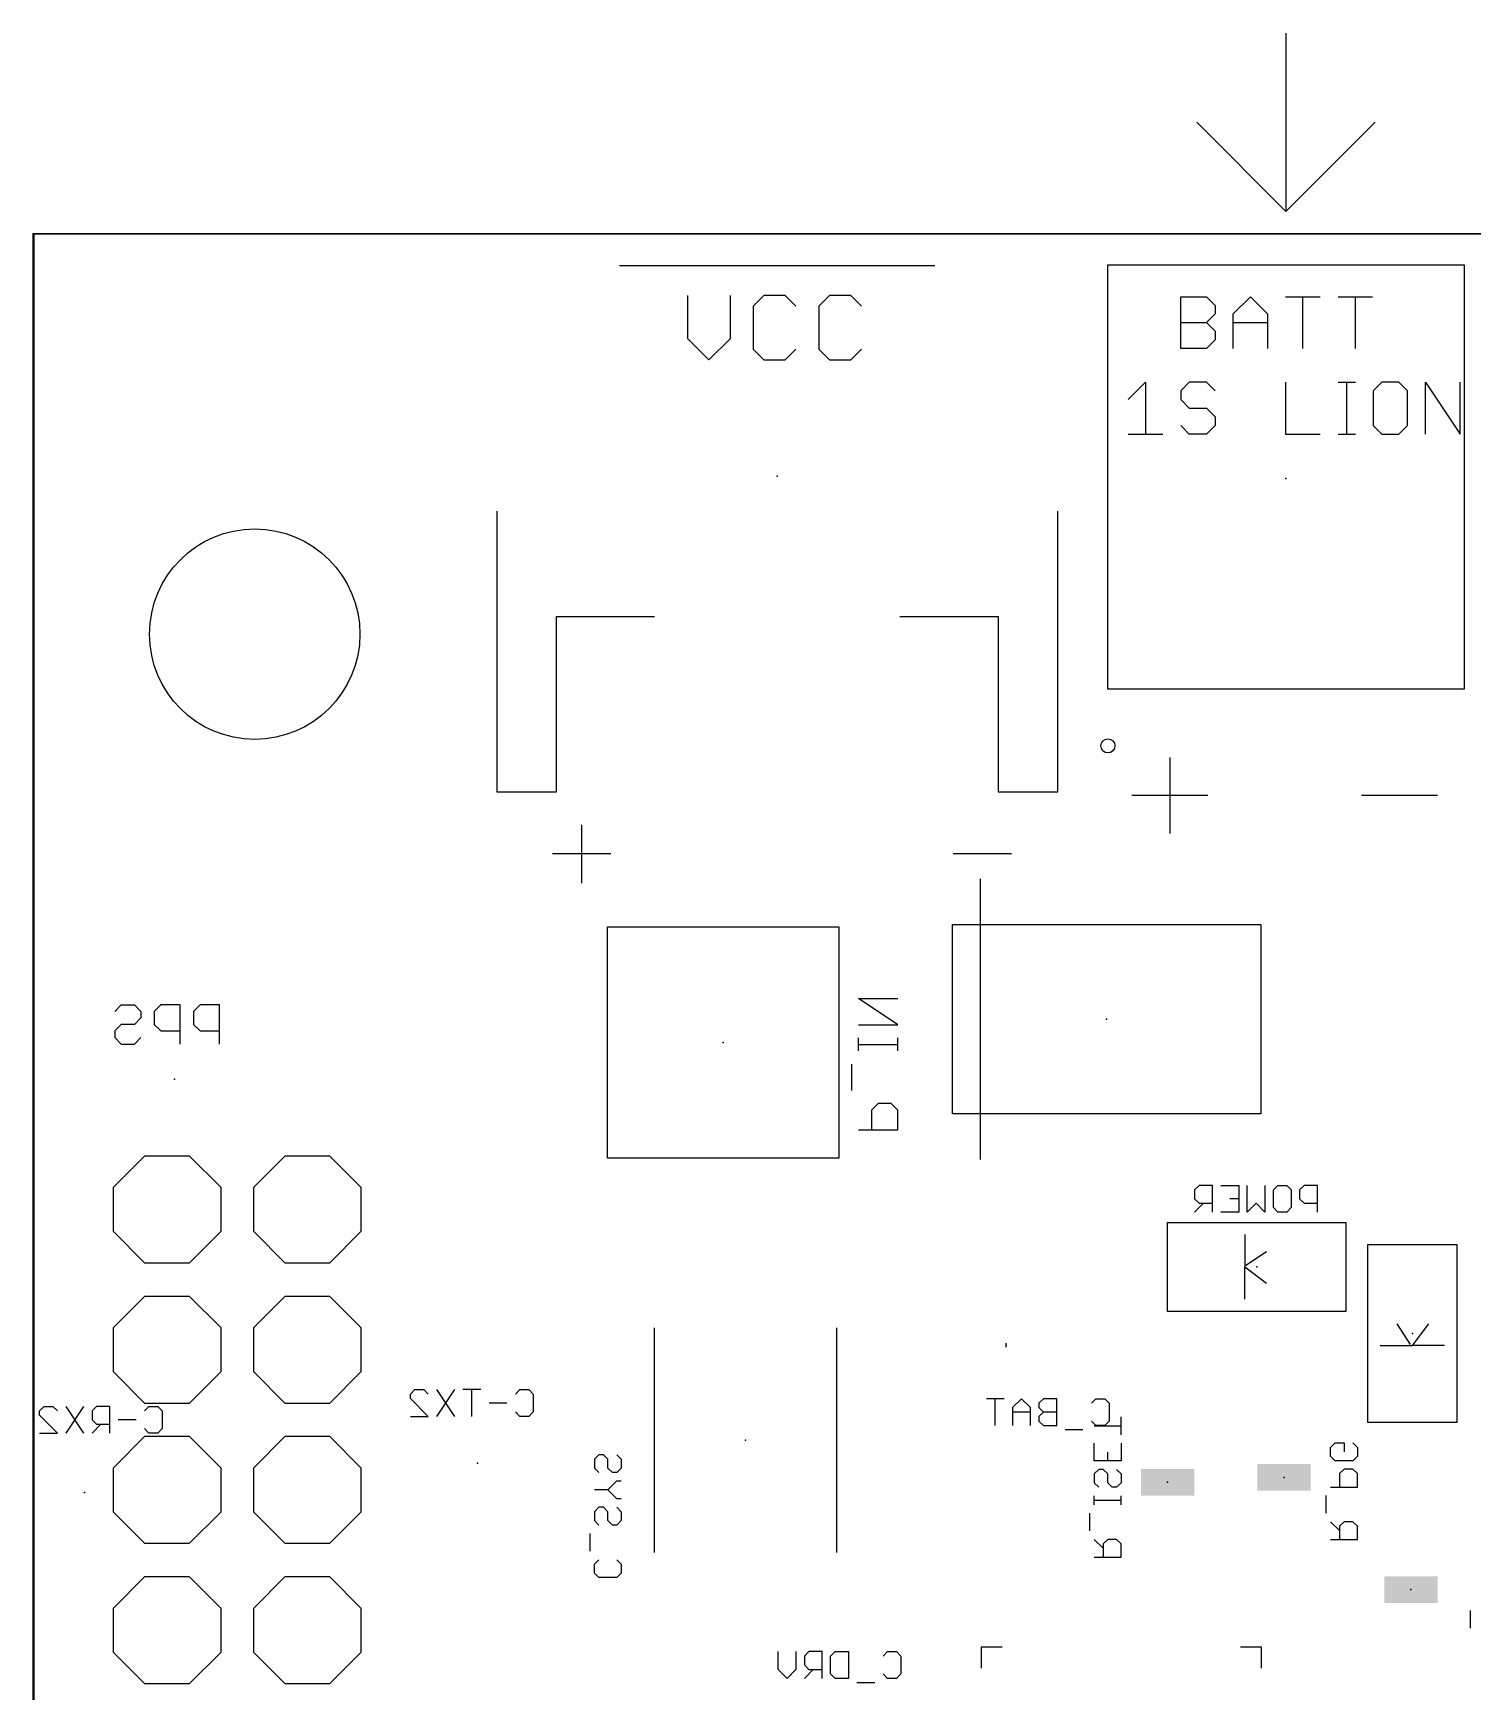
# Model space of a CAD drawing. Extents: x -57.1 to 14, y -1.3 to 47.3.
# Drawn here: x -57.15 to -36.62, y 23.66 to 47.31 of the extents above; entities that cross this region are included whole.
import ezdxf

# ---------------------------------------------------------------- set-up
doc = ezdxf.new("R2010")
doc.units = 0
for name, color, linetype in [('17', 82, 'CONTINUOUS'), ('20', 7, 'CONTINUOUS'), ('21', 53, 'CONTINUOUS'), ('22', 53, 'CONTINUOUS'), ('24', 7, 'CONTINUOUS'), ('25', 253, 'CONTINUOUS'), ('26', 253, 'CONTINUOUS')]:
    doc.layers.add(name, color=color, linetype=linetype)

# ---------------------------------------------------------------- blocks, each defined once
blk = doc.blocks.new('RECT')
blk.add_solid([(-0.5, -0.5), (0.5, -0.5), (-0.5, 0.5), (0.5, 0.5)])
blk = doc.blocks.new('OCTAGONP')
blk.add_lwpolyline([(-0.5, -0.2071), (-0.5, 0.2071), (-0.2071, 0.5), (0.2071, 0.5), (0.5, 0.2071), (0.5, -0.2071), (0.2071, -0.5), (-0.2071, -0.5)], close=True)

msp = doc.modelspace()

# ---------------------------------------------------------------- linework, layer by layer
at = {"layer": '20'}
for p, q in [((-57.15, -1.27), (-57.15, 44.45)), ((-57.15, 44.45), (13.97, 44.45))]:
    msp.add_line(p, q, dxfattribs=at)
msp.add_circle((-53.99, 38.74), 1.5, dxfattribs=at)
at = {"layer": '21'}
for p, q in [((13.96, 44.44), (-57.14, 44.44)), ((-57.14, 44.44), (-57.14, -1.26))]:
    msp.add_line(p, q, dxfattribs=at)
at = {"layer": '22'}
for p, q in [((-44.288, 43.992), (-48.788, 43.992)), ((-41.822, 44.007), (-36.742, 44.007)), ((-41.822, 37.957), (-41.822, 44.007)), ((-36.742, 44.007), (-36.742, 37.957)), ((-50.538, 40.492), (-50.538, 36.492)), ((-42.538, 36.492), (-42.538, 40.492)), ((-49.688, 36.492), (-49.688, 38.992)), ((-49.688, 38.992), (-48.288, 38.992)), ((-44.788, 38.992), (-43.388, 38.992)), ((-43.388, 38.992), (-43.388, 36.492)), ((-36.742, 37.957), (-41.822, 37.957)), ((-50.538, 36.492), (-49.688, 36.492)), ((-43.388, 36.492), (-42.538, 36.492)), ((-49.3281, 36.023), (-49.3281, 35.1925)), ((-48.9129, 35.6077), (-49.7433, 35.6077)), ((-43.1979, 35.6077), (-44.0283, 35.6077)), ((-43.64, 31.25), (-43.64, 35.25)), ((-48.96, 31.27), (-48.96, 34.57)), ((-48.96, 34.57), (-45.66, 34.57)), ((-45.66, 34.57), (-45.66, 31.27)), ((-44.04, 31.9), (-44.04, 34.6)), ((-44.04, 34.6), (-39.64, 34.6)), ((-39.64, 34.6), (-39.64, 31.9)), ((-44.8203, 33.1722), (-45.3796, 33.5451)), ((-45.3796, 33.5451), (-44.8203, 33.5451)), ((-45.3796, 33.1722), (-44.8203, 33.1722)), ((-45.3796, 32.798), (-45.3796, 32.9844)), ((-45.3796, 32.8912), (-44.8203, 32.8912)), ((-44.8203, 32.798), (-44.8203, 32.9844)), ((-45.4728, 32.2367), (-45.4728, 32.6096)), ((-45.1, 32.0483), (-45.1932, 31.955)), ((-45.1932, 31.955), (-45.1932, 31.6754)), ((-44.9135, 32.0483), (-45.1, 32.0483)), ((-44.8203, 31.955), (-44.9135, 32.0483)), ((-44.8203, 31.6754), (-44.8203, 31.955)), ((-39.64, 31.9), (-44.04, 31.9)), ((-45.3796, 31.6754), (-44.8203, 31.6754)), ((-45.66, 31.27), (-48.96, 31.27)), ((-40.97, 30.355), (-38.43, 30.355)), ((-40.97, 29.085), (-40.97, 30.355)), ((-38.43, 30.355), (-38.43, 29.085)), ((-39.87, 30.18), (-39.87, 29.72)), ((-38.115, 27.5), (-38.115, 30.04)), ((-38.115, 30.04), (-36.845, 30.04)), ((-36.845, 30.04), (-36.845, 27.5)), ((-39.8546, 29.7454), (-39.56, 29.9384)), ((-39.87, 29.26), (-39.87, 29.72)), ((-39.87, 29.72), (-39.56, 29.4862)), ((-38.43, 29.085), (-40.97, 29.085)), ((-48.29, 25.65), (-48.29, 28.85)), ((-45.69, 25.65), (-45.69, 28.85)), ((-37.5054, 28.6154), (-37.6984, 28.91)), ((-37.48, 28.6), (-37.2462, 28.91)), ((-43.273, 28.5771), (-43.273, 28.6329)), ((-37.94, 28.6), (-37.48, 28.6)), ((-37.02, 28.6), (-37.48, 28.6)), ((-36.845, 27.5), (-38.115, 27.5)), ((-43.33, 24.3), (-43.63, 24.3)), ((-43.63, 24.3), (-43.63, 24)), ((-39.63, 24.3), (-39.93, 24.3)), ((-39.63, 24), (-39.63, 24.3))]:
    msp.add_line(p, q, dxfattribs=at)
at = {"layer": '24'}
for p in [(-46.538, 40.992), (-39.282, 40.957), (-41.84, 33.25), (-47.31, 32.92), (-55.1328, 32.3964), (-39.7, 29.72), (-37.48, 28.77), (-43.273, 28.605), (-46.99, 27.25), (-50.814, 26.922), (-39.31, 26.72), (-56.416, 26.502), (-40.97, 26.65), (-37.5, 25.12)]:
    msp.add_point(p, dxfattribs=at)
at = {"layer": '25'}
for p, q in [((-47.8162, 43.566), (-47.8162, 42.9559)), ((-47.2061, 42.9559), (-47.2061, 43.566)), ((-46.7282, 43.566), (-46.8807, 43.4135)), ((-46.4231, 43.566), (-46.7282, 43.566)), ((-46.2706, 43.4135), (-46.4231, 43.566)), ((-45.7926, 43.566), (-45.9452, 43.4135)), ((-45.4876, 43.566), (-45.7926, 43.566)), ((-45.335, 43.4135), (-45.4876, 43.566)), ((-40.7835, 42.8123), (-40.7835, 43.5495)), ((-40.7835, 43.5495), (-40.4149, 43.5495)), ((-40.4149, 43.5495), (-40.292, 43.4267)), ((-40.0351, 43.3038), (-39.7893, 43.5495)), ((-39.7893, 43.5495), (-39.5436, 43.3038)), ((-39.2867, 43.5495), (-38.7952, 43.5495)), ((-39.0409, 42.8123), (-39.0409, 43.5495)), ((-38.5382, 43.5495), (-38.0468, 43.5495)), ((-38.2925, 42.8123), (-38.2925, 43.5495)), ((-46.8807, 43.4135), (-46.8807, 42.8033)), ((-45.9452, 43.4135), (-45.9452, 42.8033)), ((-40.292, 43.3038), (-40.4149, 43.1809)), ((-40.292, 43.4267), (-40.292, 43.3038)), ((-40.0351, 42.8123), (-40.0351, 43.3038)), ((-39.5436, 43.3038), (-39.5436, 42.8123)), ((-40.7835, 43.1809), (-40.4149, 43.1809)), ((-40.4149, 43.1809), (-40.292, 43.058)), ((-40.292, 43.058), (-40.292, 42.9352)), ((-40.0351, 43.1809), (-39.5436, 43.1809)), ((-47.8162, 42.9559), (-47.5111, 42.6508)), ((-47.5111, 42.6508), (-47.2061, 42.9559)), ((-46.8807, 42.8033), (-46.7282, 42.6508)), ((-46.4231, 42.6508), (-46.2706, 42.8033)), ((-45.9452, 42.8033), (-45.7926, 42.6508)), ((-45.4876, 42.6508), (-45.335, 42.8033)), ((-40.4149, 42.8123), (-40.7835, 42.8123)), ((-40.292, 42.9352), (-40.4149, 42.8123)), ((-46.7282, 42.6508), (-46.4231, 42.6508)), ((-45.7926, 42.6508), (-45.4876, 42.6508)), ((-41.5319, 42.0846), (-41.2862, 42.3303)), ((-41.2862, 42.3303), (-41.2862, 41.5931)), ((-40.6606, 42.3303), (-40.7835, 42.2075)), ((-40.4149, 42.3303), (-40.6606, 42.3303)), ((-40.292, 42.2075), (-40.4149, 42.3303)), ((-39.2867, 42.3303), (-39.2867, 41.5931)), ((-38.5382, 42.3303), (-38.2925, 42.3303)), ((-38.4154, 41.5931), (-38.4154, 42.3303)), ((-37.9164, 42.3303), (-38.0393, 42.2075)), ((-37.6707, 42.3303), (-37.9164, 42.3303)), ((-37.5478, 42.2075), (-37.6707, 42.3303)), ((-37.2909, 41.5931), (-37.2909, 42.3303)), ((-37.2909, 42.3303), (-36.7994, 41.5931)), ((-36.7994, 41.5931), (-36.7994, 42.3303)), ((-40.7835, 42.2075), (-40.7835, 42.0846)), ((-38.0393, 42.2075), (-38.0393, 41.716)), ((-37.5478, 41.716), (-37.5478, 42.2075)), ((-40.7835, 42.0846), (-40.6606, 41.9617)), ((-40.6606, 41.9617), (-40.4149, 41.9617)), ((-40.4149, 41.9617), (-40.292, 41.8388)), ((-40.6606, 41.5931), (-40.7835, 41.716)), ((-40.292, 41.716), (-40.4149, 41.5931)), ((-40.292, 41.8388), (-40.292, 41.716)), ((-38.0393, 41.716), (-37.9164, 41.5931)), ((-37.6707, 41.5931), (-37.5478, 41.716)), ((-41.5319, 41.5931), (-41.0404, 41.5931)), ((-40.4149, 41.5931), (-40.6606, 41.5931)), ((-39.2867, 41.5931), (-38.7952, 41.5931)), ((-38.5382, 41.5931), (-38.2925, 41.5931)), ((-37.9164, 41.5931), (-37.6707, 41.5931))]:
    msp.add_line(p, q, dxfattribs=at)
at = {"layer": '26'}
for p, q in [((-39.282, 47.307), (-39.282, 44.767)), ((-40.552, 46.037), (-39.282, 44.767)), ((-39.282, 44.767), (-38.012, 46.037)), ((-40.9368, 36.981), (-40.9368, 35.8964)), ((-40.3945, 36.4387), (-41.4792, 36.4387)), ((-37.1202, 36.4387), (-38.2049, 36.4387)), ((-55.9857, 33.363), (-55.8925, 33.4562)), ((-55.8925, 33.4562), (-55.706, 33.4562)), ((-55.706, 33.4562), (-55.6128, 33.363)), ((-55.6128, 33.363), (-55.6128, 33.2698)), ((-55.3311, 33.4562), (-55.4244, 33.363)), ((-55.4244, 33.363), (-55.4244, 33.1765)), ((-55.0515, 33.4562), (-55.3311, 33.4562)), ((-55.0515, 32.8969), (-55.0515, 33.4562)), ((-54.7698, 33.4562), (-54.8631, 33.363)), ((-54.8631, 33.363), (-54.8631, 33.1765)), ((-54.4902, 33.4562), (-54.7698, 33.4562)), ((-54.4902, 32.8969), (-54.4902, 33.4562)), ((-55.8925, 33.1765), (-55.9857, 33.0833)), ((-55.706, 33.1765), (-55.8925, 33.1765)), ((-55.6128, 33.2698), (-55.706, 33.1765)), ((-55.4244, 33.1765), (-55.3311, 33.0833)), ((-54.8631, 33.1765), (-54.7698, 33.0833)), ((-55.9857, 33.0833), (-55.9857, 32.9901)), ((-55.9857, 32.9901), (-55.8925, 32.8969)), ((-55.8925, 32.8969), (-55.706, 32.8969)), ((-55.706, 32.8969), (-55.6128, 32.9901)), ((-55.3311, 33.0833), (-55.0515, 33.0833)), ((-54.7698, 33.0833), (-54.4902, 33.0833)), ((-40.5212, 30.8825), (-40.5847, 30.819)), ((-40.5847, 30.819), (-40.5847, 30.6919)), ((-40.3305, 30.8825), (-40.5212, 30.8825)), ((-40.3305, 30.5012), (-40.3305, 30.8825)), ((-40.2105, 30.8825), (-39.9563, 30.8825)), ((-39.9563, 30.8825), (-39.9563, 30.5012)), ((-39.8363, 30.5012), (-39.8363, 30.8825)), ((-39.5821, 30.8825), (-39.5821, 30.5012)), ((-39.4621, 30.819), (-39.3986, 30.8825)), ((-39.4621, 30.5648), (-39.4621, 30.819)), ((-39.3986, 30.8825), (-39.2715, 30.8825)), ((-39.2715, 30.8825), (-39.2079, 30.819)), ((-39.2079, 30.819), (-39.2079, 30.5648)), ((-39.0244, 30.8825), (-39.0879, 30.819)), ((-39.0879, 30.819), (-39.0879, 30.6919)), ((-38.8337, 30.8825), (-39.0244, 30.8825)), ((-38.8337, 30.5012), (-38.8337, 30.8825)), ((-40.5847, 30.6919), (-40.5212, 30.6283)), ((-40.4576, 30.6283), (-40.5847, 30.5012)), ((-40.5212, 30.6283), (-40.3305, 30.6283)), ((-39.9563, 30.6919), (-40.0834, 30.6919)), ((-39.7092, 30.6283), (-39.8363, 30.5012)), ((-39.5821, 30.5012), (-39.7092, 30.6283)), ((-39.3986, 30.5012), (-39.4621, 30.5648)), ((-39.2079, 30.5648), (-39.2715, 30.5012)), ((-39.0879, 30.6919), (-39.0244, 30.6283)), ((-39.0244, 30.6283), (-38.8337, 30.6283)), ((-39.9563, 30.5012), (-40.2105, 30.5012)), ((-39.2715, 30.5012), (-39.3986, 30.5012)), ((-51.7697, 27.9066), (-51.7062, 27.9701)), ((-51.7697, 27.843), (-51.7697, 27.9066)), ((-51.7062, 27.9701), (-51.5791, 27.9701)), ((-51.5791, 27.9701), (-51.5155, 27.9066)), ((-51.1413, 27.9701), (-51.3955, 27.5888)), ((-51.3955, 27.9701), (-51.1413, 27.5888)), ((-50.7671, 27.9701), (-51.0213, 27.9701)), ((-50.8942, 27.5888), (-50.8942, 27.9701)), ((-50.2729, 27.9066), (-50.2094, 27.9701)), ((-50.2094, 27.9701), (-50.0823, 27.9701)), ((-50.0823, 27.9701), (-50.0187, 27.9066)), ((-50.0187, 27.9066), (-50.0187, 27.6524)), ((-57.0587, 27.6686), (-56.9952, 27.7321)), ((-57.0587, 27.605), (-57.0587, 27.6686)), ((-56.9952, 27.7321), (-56.8681, 27.7321)), ((-56.8681, 27.7321), (-56.8045, 27.6686)), ((-56.4303, 27.7321), (-56.6845, 27.3508)), ((-56.6845, 27.7321), (-56.4303, 27.3508)), ((-56.2468, 27.7321), (-56.3103, 27.6686)), ((-56.3103, 27.6686), (-56.3103, 27.5415)), ((-56.0561, 27.7321), (-56.2468, 27.7321)), ((-56.0561, 27.3508), (-56.0561, 27.7321)), ((-55.5619, 27.6686), (-55.4984, 27.7321)), ((-55.4984, 27.7321), (-55.3713, 27.7321)), ((-55.3713, 27.7321), (-55.3077, 27.6686)), ((-55.3077, 27.6686), (-55.3077, 27.4144)), ((-51.5155, 27.5888), (-51.7697, 27.843)), ((-50.3929, 27.7795), (-50.6471, 27.7795)), ((-43.3005, 27.8406), (-43.5547, 27.8406)), ((-43.4276, 27.4593), (-43.4276, 27.8406)), ((-43.0534, 27.8406), (-43.1805, 27.7135)), ((-43.1805, 27.7135), (-43.1805, 27.4593)), ((-42.9263, 27.7135), (-43.0534, 27.8406)), ((-42.9263, 27.4593), (-42.9263, 27.7135)), ((-42.7427, 27.8406), (-42.8063, 27.7771)), ((-42.8063, 27.7771), (-42.8063, 27.7135)), ((-42.8063, 27.7135), (-42.7427, 27.65)), ((-42.5521, 27.8406), (-42.7427, 27.8406)), ((-42.5521, 27.4593), (-42.5521, 27.8406)), ((-42.0579, 27.7771), (-41.9943, 27.8406)), ((-41.9943, 27.8406), (-41.8672, 27.8406)), ((-41.8672, 27.8406), (-41.8037, 27.7771)), ((-41.8037, 27.7771), (-41.8037, 27.5229)), ((-56.8045, 27.3508), (-57.0587, 27.605)), ((-56.3103, 27.5415), (-56.2468, 27.4779)), ((-56.1832, 27.4779), (-56.3103, 27.3508)), ((-56.2468, 27.4779), (-56.0561, 27.4779)), ((-55.6819, 27.5415), (-55.9361, 27.5415)), ((-51.7697, 27.5888), (-51.5155, 27.5888)), ((-50.2094, 27.5888), (-50.2729, 27.6524)), ((-50.0823, 27.5888), (-50.2094, 27.5888)), ((-50.0187, 27.6524), (-50.0823, 27.5888)), ((-42.9263, 27.65), (-43.1805, 27.65)), ((-42.7427, 27.65), (-42.8063, 27.5864)), ((-42.8063, 27.5864), (-42.8063, 27.5229)), ((-42.8063, 27.5229), (-42.7427, 27.4593)), ((-42.5521, 27.65), (-42.7427, 27.65)), ((-42.7427, 27.4593), (-42.5521, 27.4593)), ((-41.9943, 27.4593), (-42.0579, 27.5229)), ((-42.0157, 27.4546), (-41.6344, 27.4546)), ((-41.8672, 27.4593), (-41.9943, 27.4593)), ((-41.8037, 27.5229), (-41.8672, 27.4593)), ((-41.6344, 27.3275), (-41.6344, 27.5817)), ((-57.0587, 27.3508), (-56.8045, 27.3508)), ((-55.4984, 27.3508), (-55.5619, 27.4144)), ((-55.3713, 27.3508), (-55.4984, 27.3508)), ((-55.3077, 27.4144), (-55.3713, 27.3508)), ((-42.1779, 27.3957), (-42.4321, 27.3957)), ((-42.0157, 26.9533), (-42.0157, 27.2075)), ((-41.6344, 27.2075), (-41.6344, 26.9533)), ((-38.6453, 27.147), (-38.5817, 27.2105)), ((-38.5817, 27.2105), (-38.4546, 27.2105)), ((-38.4546, 27.2105), (-38.4546, 27.0834)), ((-38.3275, 27.2105), (-38.264, 27.147)), ((-49.0801, 27.0427), (-49.1437, 26.9792)), ((-49.1437, 26.9792), (-49.1437, 26.852)), ((-49.0166, 27.0427), (-49.0801, 27.0427)), ((-48.953, 26.9792), (-49.0166, 27.0427)), ((-48.953, 26.852), (-48.953, 26.9792)), ((-48.8259, 27.0427), (-48.7624, 26.9792)), ((-48.7624, 26.9792), (-48.7624, 26.852)), ((-41.825, 26.9533), (-41.825, 27.0804)), ((-38.6453, 27.0199), (-38.6453, 27.147)), ((-38.5817, 26.9563), (-38.6453, 27.0199)), ((-38.3275, 26.9563), (-38.5817, 26.9563)), ((-38.264, 27.0199), (-38.3275, 26.9563)), ((-38.264, 27.147), (-38.264, 27.0199)), ((-49.1437, 26.852), (-49.0801, 26.7885)), ((-48.8895, 26.7885), (-48.953, 26.852)), ((-48.8259, 26.7885), (-48.8895, 26.7885)), ((-48.7624, 26.852), (-48.8259, 26.7885)), ((-41.6344, 26.9533), (-42.0157, 26.9533)), ((-41.9521, 26.8333), (-42.0157, 26.7697)), ((-42.0157, 26.7697), (-42.0157, 26.6426)), ((-41.8886, 26.8333), (-41.9521, 26.8333)), ((-41.825, 26.7697), (-41.8886, 26.8333)), ((-41.825, 26.6426), (-41.825, 26.7697)), ((-41.6979, 26.8333), (-41.6344, 26.7697)), ((-41.6344, 26.7697), (-41.6344, 26.6426)), ((-38.4546, 26.8363), (-38.5182, 26.7728)), ((-38.5182, 26.7728), (-38.5182, 26.5821)), ((-38.3275, 26.8363), (-38.4546, 26.8363)), ((-38.264, 26.7728), (-38.3275, 26.8363)), ((-38.264, 26.5821), (-38.264, 26.7728)), ((-48.953, 26.5414), (-49.1437, 26.5414)), ((-48.953, 26.5414), (-48.8259, 26.6685)), ((-48.8259, 26.4143), (-48.953, 26.5414)), ((-48.8259, 26.6685), (-48.7624, 26.6685)), ((-42.0157, 26.6426), (-41.9521, 26.5791)), ((-41.7615, 26.5791), (-41.825, 26.6426)), ((-41.6979, 26.5791), (-41.7615, 26.5791)), ((-41.6344, 26.6426), (-41.6979, 26.5791)), ((-38.6453, 26.5821), (-38.264, 26.5821)), ((-49.0801, 26.2943), (-49.1437, 26.2307)), ((-49.0166, 26.2943), (-49.0801, 26.2943)), ((-48.953, 26.2307), (-49.0166, 26.2943)), ((-48.7624, 26.4143), (-48.8259, 26.4143)), ((-48.8259, 26.2943), (-48.7624, 26.2307)), ((-42.0157, 26.3296), (-42.0157, 26.4567)), ((-42.0157, 26.3932), (-41.6344, 26.3932)), ((-41.6344, 26.3296), (-41.6344, 26.4567)), ((-38.7089, 26.2079), (-38.7089, 26.4621)), ((-49.1437, 26.2307), (-49.1437, 26.1036)), ((-49.1437, 26.1036), (-49.0801, 26.0401)), ((-48.953, 26.1036), (-48.953, 26.2307)), ((-48.8895, 26.0401), (-48.953, 26.1036)), ((-48.8259, 26.0401), (-48.8895, 26.0401)), ((-48.7624, 26.1036), (-48.8259, 26.0401)), ((-48.7624, 26.2307), (-48.7624, 26.1036)), ((-42.0793, 25.9554), (-42.0793, 26.2096)), ((-38.5182, 25.9608), (-38.6453, 26.0879)), ((-38.4546, 26.0879), (-38.5182, 26.0244)), ((-38.5182, 26.0244), (-38.5182, 25.8337)), ((-38.3275, 26.0879), (-38.4546, 26.0879)), ((-38.264, 26.0244), (-38.3275, 26.0879)), ((-38.264, 25.8337), (-38.264, 26.0244)), ((-49.2073, 25.6659), (-49.2073, 25.9201)), ((-41.8886, 25.7083), (-42.0157, 25.8354)), ((-41.825, 25.8354), (-41.8886, 25.7719)), ((-41.6979, 25.8354), (-41.825, 25.8354)), ((-41.6344, 25.7719), (-41.6979, 25.8354)), ((-38.6453, 25.8337), (-38.264, 25.8337)), ((-49.1437, 25.4823), (-49.0801, 25.5459)), ((-48.8259, 25.5459), (-48.7624, 25.4823)), ((-42.0157, 25.5812), (-41.6344, 25.5812)), ((-41.8886, 25.7719), (-41.8886, 25.5812)), ((-41.6344, 25.5812), (-41.6344, 25.7719)), ((-49.1437, 25.3552), (-49.1437, 25.4823)), ((-49.0801, 25.2917), (-49.1437, 25.3552)), ((-48.7624, 25.3552), (-48.8259, 25.2917)), ((-48.7624, 25.4823), (-48.7624, 25.3552)), ((-48.8259, 25.2917), (-49.0801, 25.2917)), ((-36.6489, 24.5679), (-36.6489, 24.8221)), ((-46.5247, 23.9818), (-46.5247, 24.236)), ((-46.2705, 24.236), (-46.2705, 23.9818)), ((-46.087, 24.236), (-46.1505, 24.1725)), ((-46.1505, 24.1725), (-46.1505, 24.0454)), ((-45.8963, 24.236), (-46.087, 24.236)), ((-45.8963, 23.8547), (-45.8963, 24.236)), ((-45.7763, 24.1725), (-45.7128, 24.236)), ((-45.7763, 23.9183), (-45.7763, 24.1725)), ((-45.7128, 24.236), (-45.5221, 24.236)), ((-45.5221, 24.236), (-45.5221, 23.8547)), ((-45.0279, 24.1725), (-44.9644, 24.236)), ((-44.9644, 24.236), (-44.8373, 24.236)), ((-44.8373, 24.236), (-44.7737, 24.1725)), ((-44.7737, 24.1725), (-44.7737, 23.9183)), ((-46.3976, 23.8547), (-46.5247, 23.9818)), ((-46.2705, 23.9818), (-46.3976, 23.8547)), ((-46.1505, 24.0454), (-46.087, 23.9818)), ((-46.0234, 23.9818), (-46.1505, 23.8547)), ((-46.087, 23.9818), (-45.8963, 23.9818)), ((-45.7128, 23.8547), (-45.7763, 23.9183)), ((-44.9644, 23.8547), (-45.0279, 23.9183)), ((-44.7737, 23.9183), (-44.8373, 23.8547)), ((-45.5221, 23.8547), (-45.7128, 23.8547)), ((-45.1479, 23.7911), (-45.4021, 23.7911)), ((-44.8373, 23.8547), (-44.9644, 23.8547))]:
    msp.add_line(p, q, dxfattribs=at)
msp.add_circle((-41.822, 37.147), 0.1, dxfattribs=at)

# ---------------------------------------------------------------- block references
at = {"layer": '17', "xscale": 1.53, "yscale": 1.53, "rotation": 90}
for p in [(-55.24, 30.54), (-55.24, 30.54), (-53.24, 30.54), (-53.24, 30.54), (-55.24, 28.54), (-55.24, 28.54), (-53.24, 28.54), (-53.24, 28.54), (-55.24, 26.54), (-55.24, 26.54), (-53.24, 26.54), (-53.24, 26.54), (-55.24, 24.54), (-55.24, 24.54), (-53.24, 24.54), (-53.24, 24.54)]:
    msp.add_blockref('OCTAGONP', p, dxfattribs=at)
at = {"layer": '22', "xscale": 0.381, "yscale": 0.762}
for p, rotation in [((-40.97, 26.65), 90), ((-39.31, 26.72), 270), ((-37.5, 25.12), 90)]:
    msp.add_blockref('RECT', p, dxfattribs=dict(at, rotation=rotation))

doc.saveas('drawing.dxf')
